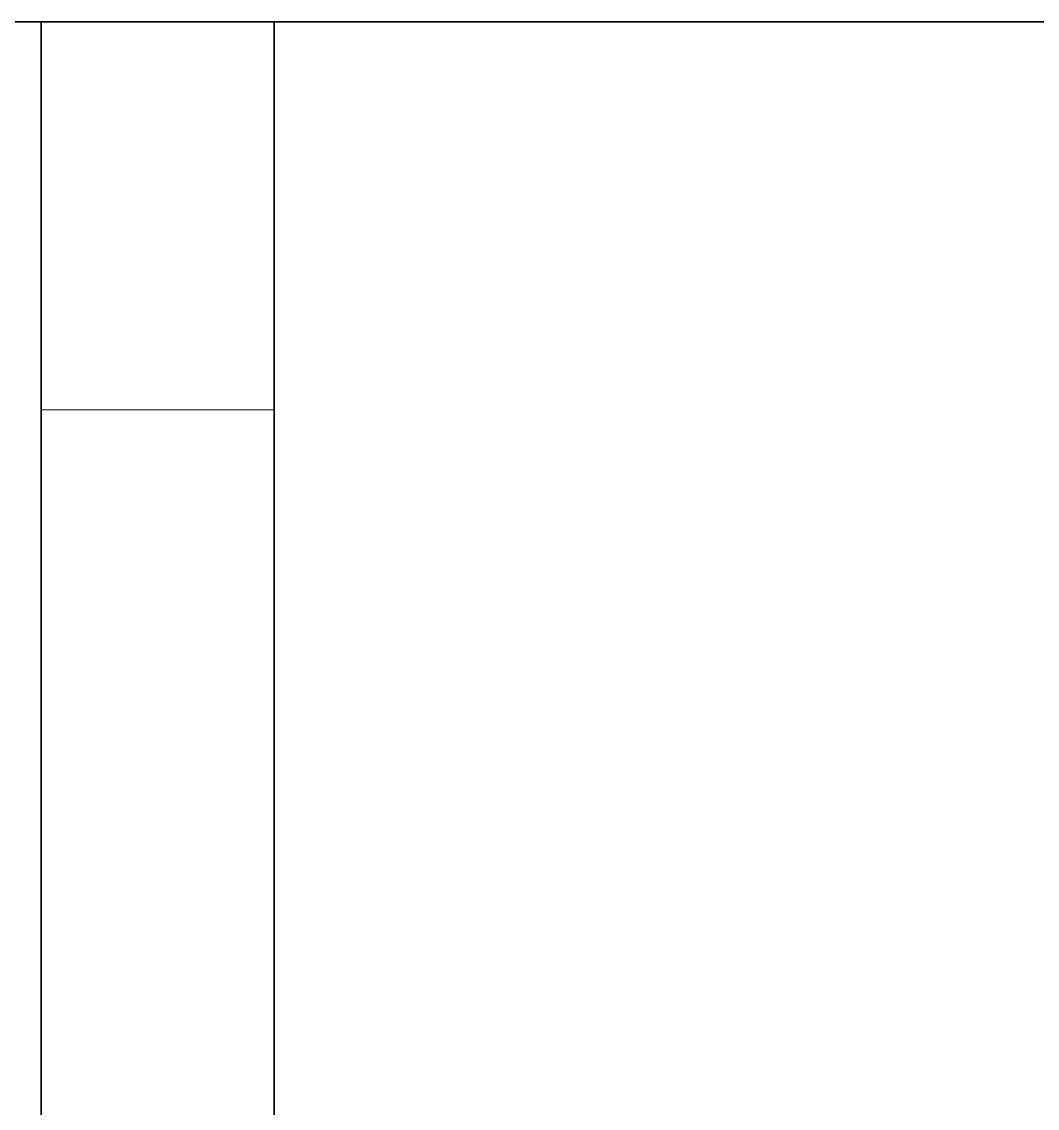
# Model space of a CAD drawing. Extents: x 145 to 857, y 42 to 790.
# Drawn here: x 404.28 to 417.36, y 350.85 to 364.84 of the extents above; entities that cross this region are included whole.
import ezdxf

# ---------------------------------------------------------------- set-up
doc = ezdxf.new("R2010")
doc.units = 0

msp = doc.modelspace()

# ---------------------------------------------------------------- linework, layer by layer
at = {"color": 7, "lineweight": 35}
for p, q in [((453.792, 364.839), (397.412, 364.839)), ((404.532, 294.079), (404.532, 359.839)), ((404.532, 359.839), (404.532, 294.079)), ((407.532, 294.079), (407.532, 359.839))]:
    msp.add_line(p, q, dxfattribs=at)
at = {"color": 7, "lineweight": 35, "ltscale": 0.075}
msp.add_line((404.532, 364.839), (407.532, 364.839), dxfattribs=at)
at = {"color": 7, "lineweight": 35, "ltscale": 0.125}
for p, q in [((404.532, 364.839), (404.532, 359.839)), ((404.532, 364.839), (404.532, 359.839)), ((407.532, 364.839), (407.532, 359.839))]:
    msp.add_line(p, q, dxfattribs=at)
at = {"color": 7, "lineweight": 35, "ltscale": 0.08}
msp.add_line((404.532, 361.439), (404.532, 358.239), dxfattribs=at)
msp.add_line((404.532, 361.439), (404.532, 358.239), dxfattribs=at)
msp.add_line((404.532, 361.439), (404.532, 358.239), dxfattribs=at)
msp.add_line((404.532, 361.439), (404.532, 358.239), dxfattribs=at)
at = {"color": 7, "lineweight": 13, "ltscale": 0.075}
msp.add_line((404.532, 359.839), (407.532, 359.839), dxfattribs=at)

doc.saveas('drawing.dxf')
